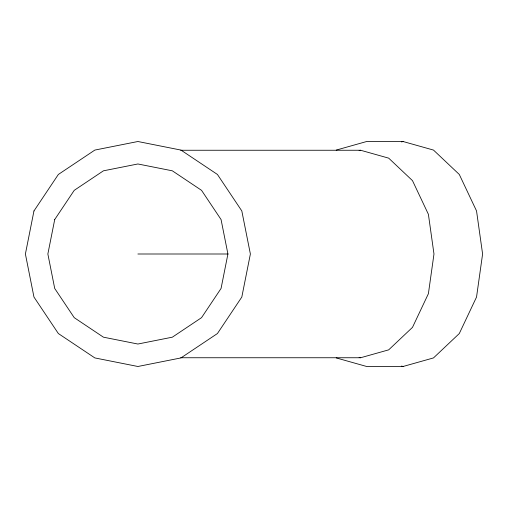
<?xml version="1.0" encoding="UTF-8"?>
<svg xmlns="http://www.w3.org/2000/svg" width="508" height="508" viewBox="0 0 508 508"><rect width="100%" height="100%" fill="white"/><g stroke="black" fill="none" stroke-linecap="round" stroke-linejoin="round"><path stroke-width="0.76" d="M336.239 150.076L366.681 141.51L403.06 141.51L433.495 150.076L459.302 174.46L476.542 210.953L482.6 254L476.542 297.047L459.302 333.54L433.495 357.924L403.06 366.49L366.681 366.49L336.239 357.924M359.099 150.679L360.616 150.254L388.69 158.147L412.49 180.638L428.396 214.3L433.978 254L428.396 293.7L412.49 327.362L388.69 349.853L360.616 357.746L180.689 357.746M401.536 141.942L403.06 141.51M180.689 150.254L360.616 150.254M137.89 254L228.041 254M401.536 366.058L403.06 366.49M359.099 357.321L360.616 357.746M33.96 210.953L25.4 254L33.96 297.047L58.35 333.54L94.844 357.924L137.89 366.49L180.937 357.924L217.43 333.54L241.814 297.047L250.381 254L241.814 210.953L217.43 174.46L180.937 150.076L137.89 141.51L94.844 150.076L58.35 174.46L33.96 210.953M54.712 219.545L47.86 254L54.712 288.455L74.232 317.659L103.435 337.179L137.89 344.03L172.345 337.179L201.549 317.659L221.063 288.455L227.921 254L221.063 219.545L201.549 190.341L172.345 170.821L137.89 163.97L103.435 170.821L74.232 190.341L54.712 219.545"/></g></svg>
